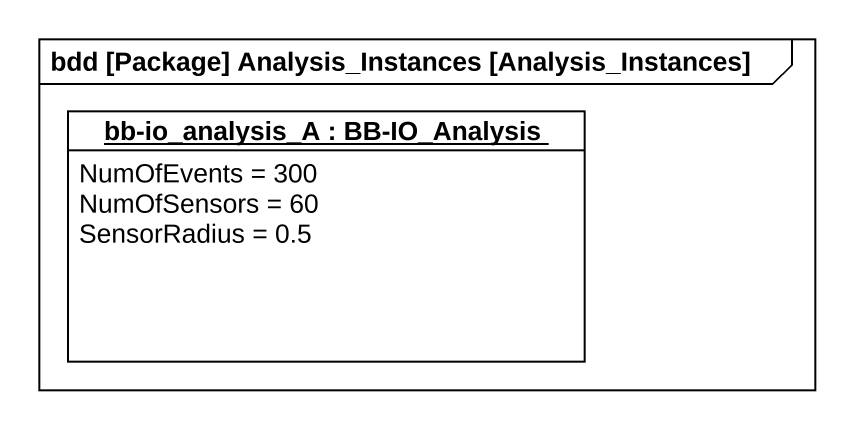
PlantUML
@startuml
mainframe bdd [Package] Analysis_Instances [Analysis_Instances]
hide circle
hide empty members
object "bb-io_analysis_A : BB-IO_Analysis" as bb_io_analysis_A {
  NumOfEvents = 300
  NumOfSensors = 60
  SensorRadius = 0.5
}
@enduml
